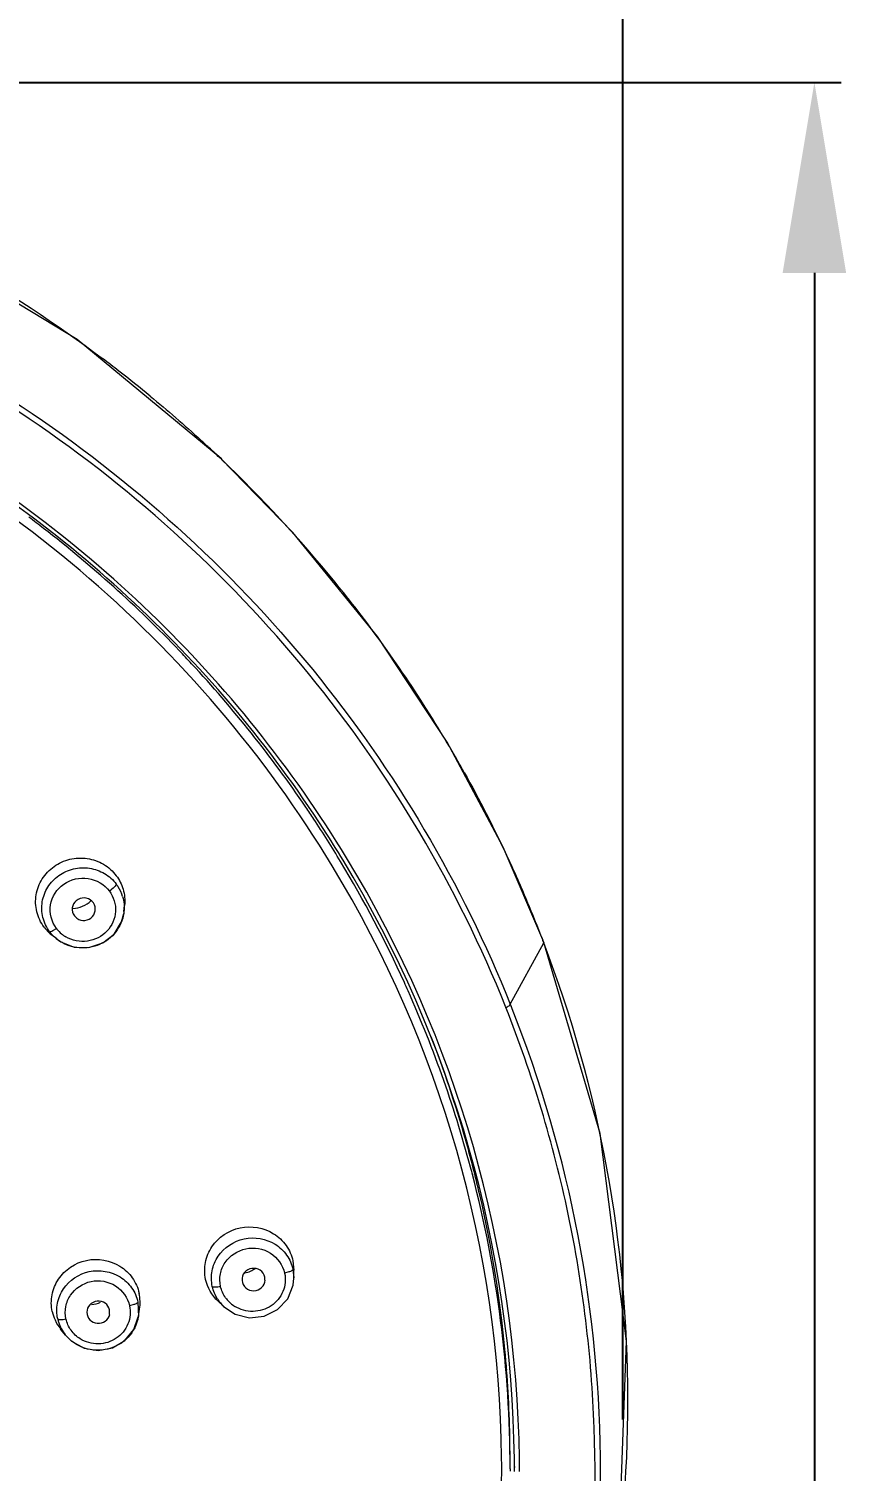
# Model space of a CAD drawing. Extents: x 8886 to 9306, y -19565 to -18971.
# Drawn here: x 9054.91 to 9076.36, y -19054.91 to -19017.06 of the extents above; entities that cross this region are included whole.
import ezdxf

# ---------------------------------------------------------------- set-up
doc = ezdxf.new("R2010")
doc.units = 0
doc.header["$MEASUREMENT"] = 0
doc.linetypes.add('HIDDEN2', pattern=[4.7625, 3.175, -1.5875])
doc.layers.get('DEFPOINTS').update_dxf_attribs({"linetype": 'CONTINUOUS'})
doc.layers.add('1', color=4, linetype='HIDDEN2', lineweight=13)
doc.layers.add('5', color=2, linetype='CONTINUOUS', lineweight=9)
doc.styles.get("Standard").update_dxf_attribs({"font": ''})
doc.styles.get('Standard').set_extended_font_data('Gulim')
doc.dimstyles.new('STANDARD$0', dxfattribs={"dimtxt": 3.5, "dimasz": 2.5, "dimexe": 0.7, "dimexo": 0.7, "dimgap": 0.5, "dimtad": 3, "dimdec": 4, "dimdsep": 46, "dimtxsty": 'Standard', "dimcen": 0, "dimclrd": 2, "dimclre": 2, "dimclrt": 4, "dimadec": 0, "dimazin": 0, "dimtp": 0.2, "dimtm": 0.1, "dimtfac": 0.5, "dimtdec": 4, "dimtmove": 1, "dimatfit": 3, "dimfxl": 1, "dimtolj": 1, "dimarcsym": 0})

# ---------------------------------------------------------------- blocks, each defined once
blk = doc.blocks.new('*D22')
at = {"layer": '5', "color": 2, "lineweight": -2, "transparency": 16777216}
for p, q in [((8999.535, -19053.123), (8999.535, -19011.678)), ((9070.495, -19053.551), (9070.495, -19011.678)), ((9004.535, -19012.378), (9065.495, -19012.378))]:
    blk.add_line(p, q, dxfattribs=at)
at = {"layer": '5', "color": 2, "transparency": 16777216}
for points in [[(9004.535, -19011.545), (9004.535, -19013.212), (8999.535, -19012.378)], [(9065.495, -19011.545), (9065.495, -19013.212), (9070.495, -19012.378)]]:
    blk.add_solid(points, dxfattribs=at)
at = {"layer": 'DEFPOINTS', "color": 0, "transparency": 16777216}
for p in [(9070.495, -19012.378), (8999.535, -19053.823), (9070.495, -19054.251)]:
    blk.add_point(p, dxfattribs=at)
at = {"layer": '5', "color": 4, "transparency": 16777216, "insert": (9033.41, -19008.014), "char_height": 5, "attachment_point": 5, "bg_fill": 3, "box_fill_scale": 1.25, "bg_fill_color": 256, "bg_fill_true_color": 13158600, "bg_fill_transparency": 0}
blk.add_mtext('\\A1;94.6', dxfattribs=at)
blk = doc.blocks.new('*D24')
at = {"layer": '5', "color": 2, "lineweight": -2, "transparency": 16777216}
for p, q in [((9035.895, -19018.46), (9076.224, -19018.46)), ((9075.524, -19023.46), (9075.524, -19186.464)), ((9048.557, -19191.464), (9076.224, -19191.464))]:
    blk.add_line(p, q, dxfattribs=at)
at = {"layer": '5', "color": 2, "transparency": 16777216}
for points in [[(9074.691, -19023.46), (9076.358, -19023.46), (9075.524, -19018.46)], [(9074.691, -19186.464), (9076.358, -19186.464), (9075.524, -19191.464)]]:
    blk.add_solid(points, dxfattribs=at)
at = {"layer": 'DEFPOINTS', "color": 0, "transparency": 16777216}
for p in [(9035.195, -19018.46), (9047.857, -19191.464), (9075.524, -19191.464)]:
    blk.add_point(p, dxfattribs=at)
at = {"layer": '5', "color": 4, "transparency": 16777216, "insert": (9070.339, -19113.535), "char_height": 5, "attachment_point": 5, "rotation": 90, "bg_fill": 3, "box_fill_scale": 1.25, "bg_fill_color": 256, "bg_fill_true_color": 13158600, "bg_fill_transparency": 0}
blk.add_mtext('\\A1;230.7', dxfattribs=at)

msp = doc.modelspace()

# ---------------------------------------------------------------- linework, layer by layer
at = {"layer": '1', "color": 7, "linetype": 'Continuous'}
for p, q in [((9059.656, -19028.079), (9059.418, -19027.85)), ((9059.838, -19028.24), (9059.656, -19028.079)), ((9059.95, -19028.331), (9059.838, -19028.24)), ((9057.403, -19040.222), (9057.397, -19040.269)), ((9057.403, -19040.222), (9057.419, -19040.061)), ((9056.1, -19040.334), (9056.167, -19040.393)), ((9055.639, -19040.941), (9055.51, -19040.839)), ((9055.538, -19040.723), (9055.63, -19040.665)), ((9055.622, -19040.927), (9055.744, -19041.015)), ((9055.639, -19040.941), (9055.622, -19040.928)), ((9068.395, -19040.967), (9068.395, -19040.977)), ((9068.421, -19041.033), (9068.395, -19040.968)), ((9067.542, -19042.656), (9068.421, -19041.042)), ((9068.421, -19041.033), (9068.421, -19041.042)), ((9067.43, -19042.743), (9067.419, -19042.717)), ((9067.542, -19042.656), (9067.561, -19042.703)), ((9066.537, -19047.079), (9066.548, -19047.121)), ((9061.731, -19049.68), (9061.619, -19049.711)), ((9061.839, -19049.391), (9061.864, -19049.637)), ((9061.839, -19049.612), (9061.862, -19049.838)), ((9061.862, -19049.839), (9061.864, -19049.636)), ((9061.104, -19049.892), (9061.102, -19049.818)), ((9061.842, -19050.029), (9061.862, -19049.839)), ((9057.77, -19050.47), (9057.78, -19050.852)), ((9060.025, -19050.591), (9059.875, -19050.451)), ((9057.022, -19050.793), (9057.027, -19050.675)), ((9057.66, -19050.538), (9057.55, -19050.568)), ((9057.78, -19050.852), (9057.812, -19050.656)), ((9055.867, -19051.336), (9055.741, -19051.18)), ((9055.867, -19051.336), (9055.86, -19051.327)), ((9055.86, -19051.327), (9056.026, -19051.495)), ((9067.537, -19054.845), (9067.537, -19054.592)), ((9067.537, -19054.845), (9067.537, -19054.908)), ((9067.649, -19054.787), (9067.648, -19054.849)), ((9067.648, -19054.849), (9067.648, -19054.917)), ((9067.651, -19054.917), (9067.651, -19054.836)), ((9067.785, -19054.917), (9067.785, -19054.844))]:
    msp.add_line(p, q, dxfattribs=at)
for points in [[(9059.967, -19028.347), (9056.177, -19025.209), (9051.37, -19022.305), (9046.153, -19020.179), (9040.657, -19018.882), (9035.021, -19018.447), (9029.385, -19018.883), (9023.891, -19020.18)], [(9068.395, -19040.967), (9067.353, -19038.536), (9065.883, -19035.777), (9064.054, -19033.005), (9061.833, -19030.271), (9059.948, -19028.333)], [(9055.744, -19041.015), (9056.097, -19041.155), (9056.481, -19041.166), (9056.845, -19041.046), (9057.143, -19040.811), (9057.339, -19040.489), (9057.397, -19040.269)], [(9068.428, -19064.996), (9069.293, -19062.412), (9070.394, -19057.002), (9070.596, -19051.5), (9069.897, -19046.043), (9068.42, -19041.033)], [(9060.018, -19050.585), (9060.317, -19050.787), (9060.696, -19050.883), (9061.086, -19050.842), (9061.436, -19050.669), (9061.7, -19050.385), (9061.842, -19050.029)], [(9056.026, -19051.495), (9056.355, -19051.678), (9056.728, -19051.738), (9057.099, -19051.669), (9057.423, -19051.479), (9057.66, -19051.192), (9057.779, -19050.855)]]:
    msp.add_lwpolyline(points, dxfattribs=at)
for centre, radius, start, end in [((9035.488, -19054.082), 35.51, 52.1618, 53.0327), ((9035.559, -19053.991), 35.395, 50.4656, 52.1624), ((9035.738, -19053.775), 35.112, 47.1232, 47.5909), ((9035.733, -19053.78), 35.12, 46.385, 47.1232), ((9035.793, -19053.72), 35.034, 39.1955, 46.387), ((9035.5, -19055.736), 32.335, 52.2557, 53.121), ((9035.574, -19055.644), 32.218, 43.7295, 52.259), ((9036.02, -19053.527), 34.736, 37.6022, 39.1868), ((9036.222, -19053.371), 34.481, 29.9897, 37.6016), ((9035.821, -19055.395), 31.866, 42.8649, 43.7132), ((9035.908, -19055.317), 31.75, 34.1815, 42.8683), ((9036.349, -19053.292), 34.332, 29.1404, 29.9814), ((9036.179, -19055.122), 31.416, 33.4747, 34.1653), ((9036.191, -19055.115), 31.403, 31.0759, 33.4747), ((9036.18, -19055.207), 31.533, 31.1906, 32.9278), ((9036.658, -19054.927), 30.66, 0.6843, 31.2451), ((9036.311, -19055.044), 31.263, 24.4855, 31.0789), ((9036.687, -19054.946), 30.964, 0.6686, 31.264), ((9036.681, -19054.995), 31.104, 0.7469, 31.3433), ((9056.375, -19040.121), 1.033, 32.2819, 36.7972), ((9056.369, -19040.125), 1.04, 16.483, 32.2846), ((9056.216, -19039.947), 1.137, 216.8529, 226.238), ((9056.233, -19039.931), 1.16, 226.2152, 231.4498), ((9056.278, -19040.128), 1.034, 216.813, 220.3258), ((9056.291, -19040.118), 1.05, 220.3222, 222.6795), ((9056.304, -19040.106), 1.068, 222.6917, 230.3216), ((9056.275, -19040.183), 0.806, 216.803, 218.6164), ((9056.304, -19040.105), 1.068, 231.4789, 236.7471), ((9056.301, -19040.16), 0.841, 218.6808, 230.0078), ((9056.314, -19040.147), 0.859, 229.9709, 239.5354), ((9048.762, -19048.746), 21.114, 21.399, 21.589), ((9037.021, -19053.029), 33.61, 339.1417, 20.8929), ((9036.524, -19054.942), 31.027, 24.0471, 24.4767), ((9036.555, -19054.928), 30.993, 14.6697, 24.0464), ((9036.967, -19054.923), 32.944, 338.1958, 21.7724), ((9036.598, -19054.661), 30.948, 15.87, 21.1554), ((9036.768, -19054.61), 30.77, 13.0587, 15.8658), ((9036.824, -19054.85), 30.713, 0.0099, 14.5758), ((9036.78, -19054.606), 30.758, 5.2424, 13.0571), ((9056.724, -19050.477), 1.102, 350.6844, 12.3048), ((9060.742, -19049.826), 1.049, 212.7726, 226.3536), ((9060.749, -19049.873), 0.834, 215.6292, 224.204), ((9060.763, -19049.859), 0.853, 224.2223, 238.0854), ((9056.603, -19050.483), 1.108, 192.4061, 204.375), ((9056.613, -19050.479), 1.118, 204.3485, 218.8309), ((9056.647, -19050.696), 1.008, 192.3558, 197.1243), ((9056.672, -19050.688), 1.034, 197.1424, 218.2283), ((9036.936, -19054.588), 30.601, 4.3748, 5.2343), ((9036.87, -19054.592), 30.666, 0.0014, 4.3733), ((9037.015, -19054.918), 30.637, 0.152, 0.6228), ((9036.867, -19054.592), 30.783, 359.6359, 359.9986), ((9036.876, -19054.967), 30.909, 0.2281, 0.6989)]:
    msp.add_arc(centre, radius, start, end, dxfattribs=at)
for centre, major_axis, ratio, start_param, end_param in [((9056.346, -19040.16), (-0.303, -0.022), 0.969092, 0.860643, 6.840577), ((9056.041, -19039.445), (-0.713, -0.051), 0.969092, 1.531561, 2.26518), ((9060.804, -19049.879), (-0.304, -0.009), 0.966616, 3.323064, 9.351821), ((9060.434, -19049.025), (-0.716, -0.02), 0.966616, -4.539028, -4.114923), ((9056.731, -19050.737), (-0.302, -0.004), 0.969115, 3.338791, 9.215509), ((9056.492, -19049.838), (-0.719, -0.009), 0.969115, 1.636769, 1.985014)]:
    msp.add_ellipse(centre, major_axis=major_axis, ratio=ratio, start_param=start_param, end_param=end_param, dxfattribs=at)
for points, knots in [([(9021.755, -19020.95), (9024.621, -19019.833), (9030.671, -19018.323), (9039.999, -19018.404), (9048.995, -19020.805), (9054.399, -19023.871), (9056.842, -19025.71)], [0, 0, 0, 0, 0.250277, 0.500977, 0.751157, 1, 1, 1, 1]), ([(9035.026, -19021.056), (9038.5, -19021.056), (9045.473, -19022.073), (9054.987, -19026.528), (9062.738, -19033.514), (9066.279, -19039.499), (9067.543, -19042.656)], [0, 0, 0, 0, 0.252456, 0.503695, 0.752912, 1, 1, 1, 1]), ([(9067.419, -19042.717), (9066.158, -19039.575), (9062.627, -19033.618), (9054.904, -19026.666), (9045.429, -19022.234), (9038.485, -19021.222), (9035.026, -19021.222)], [0, 0, 0, 0, 0.247088, 0.496309, 0.747551, 1, 1, 1, 1]), ([(9062.87, -19039.024), (9061.112, -19036.116), (9056.585, -19030.823), (9050.618, -19027.244), (9047.438, -19025.958)], [0, 0, 0, 0, 0.497681, 1, 1, 1, 1]), ([(9062.648, -19038.066), (9061.245, -19035.9), (9057.881, -19031.884), (9053.653, -19028.796), (9051.388, -19027.522)], [0, 0, 0, 0, 0.498202, 1, 1, 1, 1]), ([(9063.246, -19038.816), (9061.821, -19036.468), (9058.327, -19032.112), (9053.84, -19028.792), (9051.427, -19027.437)], [0, 0, 0, 0, 0.498119, 1, 1, 1, 1]), ([(9066.336, -19036.574), (9066.731, -19037.283), (9067.285, -19038.368), (9067.947, -19039.848), (9068.247, -19040.601), (9068.395, -19040.977)], [0, 0, 0, 0, 0.500454, 0.750402, 1, 1, 1, 1]), ([(9055.306, -19040.629), (9055.217, -19040.51), (9055.085, -19040.234), (9055.069, -19039.776), (9055.233, -19039.347), (9055.552, -19039.013), (9055.976, -19038.821), (9056.442, -19038.801), (9056.88, -19038.954), (9057.112, -19039.161), (9057.202, -19039.281)], [0, 0, 0, 0, 0.123766, 0.247064, 0.370927, 0.496001, 0.622248, 0.748935, 0.87506, 1, 1, 1, 1]), ([(9055.451, -19040.748), (9055.369, -19040.638), (9055.247, -19040.382), (9055.231, -19039.96), (9055.383, -19039.563), (9055.677, -19039.254), (9056.069, -19039.077), (9056.5, -19039.058), (9056.905, -19039.2), (9057.119, -19039.391), (9057.202, -19039.502)], [0, 0, 0, 0, 0.123751, 0.24705, 0.370943, 0.496066, 0.622332, 0.748998, 0.875086, 1, 1, 1, 1]), ([(9055.63, -19040.665), (9055.502, -19040.495), (9055.383, -19040.026), (9055.776, -19039.428), (9056.47, -19039.263), (9056.89, -19039.511), (9057.02, -19039.685)], [0, 0, 0, 0, 0.246637, 0.495007, 0.748327, 1, 1, 1, 1]), ([(9057.02, -19039.685), (9057.132, -19039.834), (9057.254, -19040.229), (9057, -19040.788), (9056.453, -19041.065), (9056.044, -19040.984), (9055.878, -19040.887)], [0, 0, 0, 0, 0.246917, 0.494387, 0.746583, 1, 1, 1, 1]), ([(9057.202, -19039.502), (9057.202, -19039.513), (9057.183, -19039.541), (9057.127, -19039.604), (9057.066, -19039.652), (9057.02, -19039.685)], [0, 0, 0, 0, 0.128197, 0.358499, 1, 1, 1, 1]), ([(9057.397, -19040.269), (9057.371, -19040.443), (9057.223, -19040.787), (9056.78, -19041.127), (9056.227, -19041.219), (9055.869, -19041.097), (9055.719, -19040.999)], [0, 0, 0, 0, 0.246831, 0.496879, 0.748959, 1, 1, 1, 1]), ([(9055.451, -19040.748), (9055.459, -19040.754), (9055.495, -19040.744), (9055.519, -19040.733), (9055.538, -19040.723)], [0, 0, 0, 0, 0.328744, 1, 1, 1, 1]), ([(9068.238, -19064.925), (9068.808, -19063.129), (9069.633, -19059.431), (9069.904, -19053.763), (9069.222, -19048.126), (9068.124, -19044.496), (9067.426, -19042.743)], [0, 0, 0, 0, 0.25002, 0.499743, 0.749616, 1, 1, 1, 1]), ([(9067.43, -19042.743), (9067.458, -19042.729), (9067.496, -19042.705), (9067.54, -19042.672), (9067.543, -19042.656)], [0, 0, 0, 0, 0.647746, 1, 1, 1, 1]), ([(9059.546, -19049.874), (9059.515, -19049.73), (9059.511, -19049.423), (9059.742, -19048.862), (9060.426, -19048.401), (9061.237, -19048.548), (9061.681, -19048.965), (9061.807, -19049.246), (9061.839, -19049.391)], [0, 0, 0, 0, 0.12438, 0.249433, 0.498702, 0.749313, 0.875252, 1, 1, 1, 1]), ([(9059.721, -19050.059), (9059.692, -19049.925), (9059.689, -19049.642), (9059.902, -19049.124), (9060.534, -19048.698), (9061.283, -19048.833), (9061.693, -19049.218), (9061.809, -19049.478), (9061.839, -19049.612)], [0, 0, 0, 0, 0.124371, 0.249431, 0.498778, 0.749373, 0.875274, 1, 1, 1, 1]), ([(9055.521, -19050.721), (9055.489, -19050.577), (9055.486, -19050.272), (9055.715, -19049.713), (9056.396, -19049.254), (9057.203, -19049.401), (9057.645, -19049.817), (9057.77, -19050.097), (9057.801, -19050.242)], [0, 0, 0, 0, 0.124361, 0.249365, 0.498583, 0.749246, 0.875228, 1, 1, 1, 1]), ([(9059.937, -19050.058), (9059.914, -19049.952), (9059.912, -19049.728), (9060.081, -19049.317), (9060.585, -19048.985), (9061.288, -19049.106), (9061.573, -19049.502), (9061.619, -19049.711)], [0, 0, 0, 0, 0.124906, 0.250325, 0.500418, 0.752607, 1, 1, 1, 1]), ([(9055.663, -19050.912), (9055.634, -19050.779), (9055.63, -19050.497), (9055.842, -19049.981), (9056.471, -19049.557), (9057.217, -19049.694), (9057.625, -19050.078), (9057.741, -19050.337), (9057.77, -19050.47)], [0, 0, 0, 0, 0.124352, 0.249331, 0.498478, 0.749177, 0.875203, 1, 1, 1, 1]), ([(9061.619, -19049.711), (9061.653, -19049.868), (9061.622, -19050.215), (9061.289, -19050.611), (9060.792, -19050.764), (9060.452, -19050.671), (9060.312, -19050.583)], [0, 0, 0, 0, 0.245948, 0.494666, 0.747276, 1, 1, 1, 1]), ([(9061.839, -19049.612), (9061.839, -19049.626), (9061.794, -19049.656), (9061.759, -19049.671), (9061.731, -19049.68)], [0, 0, 0, 0, 0.334269, 1, 1, 1, 1]), ([(9055.88, -19050.912), (9055.857, -19050.807), (9055.855, -19050.584), (9056.022, -19050.175), (9056.523, -19049.844), (9057.222, -19049.965), (9057.504, -19050.359), (9057.55, -19050.568)], [0, 0, 0, 0, 0.124916, 0.250339, 0.500403, 0.752566, 1, 1, 1, 1]), ([(9059.721, -19050.059), (9059.728, -19050.066), (9059.755, -19050.073), (9059.827, -19050.077), (9059.891, -19050.067), (9059.937, -19050.058)], [0, 0, 0, 0, 0.133593, 0.35791, 1, 1, 1, 1]), ([(9057.77, -19050.47), (9057.768, -19050.485), (9057.724, -19050.512), (9057.687, -19050.528), (9057.66, -19050.538)], [0, 0, 0, 0, 0.343348, 1, 1, 1, 1]), ([(9057.55, -19050.568), (9057.584, -19050.724), (9057.554, -19051.068), (9057.224, -19051.463), (9056.731, -19051.616), (9056.393, -19051.523), (9056.254, -19051.436)], [0, 0, 0, 0, 0.245975, 0.494672, 0.747271, 1, 1, 1, 1]), ([(9055.663, -19050.912), (9055.668, -19050.919), (9055.696, -19050.927), (9055.768, -19050.931), (9055.833, -19050.922), (9055.88, -19050.912)], [0, 0, 0, 0, 0.12792, 0.350226, 1, 1, 1, 1]), ([(9057.779, -19050.855), (9057.746, -19051.053), (9057.552, -19051.44), (9056.995, -19051.76), (9056.352, -19051.74), (9055.994, -19051.494), (9055.867, -19051.336)], [0, 0, 0, 0, 0.246967, 0.497879, 0.750297, 1, 1, 1, 1]), ([(9035.025, -19086.249), (9037.149, -19086.249), (9041.403, -19085.84), (9047.532, -19084.023), (9053.178, -19081.074), (9058.119, -19077.104), (9062.162, -19072.267), (9065.149, -19066.75), (9066.961, -19060.771), (9067.338, -19056.623), (9067.315, -19054.561)], [0, 0, 0, 0, 0.126827, 0.253368, 0.379403, 0.504766, 0.629402, 0.753365, 0.876817, 1, 1, 1, 1])]:
    msp.add_open_spline(points, degree=3, knots=knots, dxfattribs=at)
for points in [[(9058.09, -19026.693), (9058.543, -19027.066), (9058.988, -19027.451), (9059.419, -19027.85)], [(9057.202, -19039.281), (9057.281, -19039.387), (9057.342, -19039.508), (9057.379, -19039.634)], [(9057.366, -19039.83), (9057.404, -19039.956), (9057.416, -19040.092), (9057.403, -19040.222)], [(9057.379, -19039.634), (9057.42, -19039.771), (9057.434, -19039.918), (9057.419, -19040.061)], [(9059.875, -19050.451), (9059.714, -19050.299), (9059.594, -19050.09), (9059.546, -19049.874)], [(9059.86, -19050.394), (9059.795, -19050.292), (9059.747, -19050.177), (9059.721, -19050.059)], [(9060.071, -19050.358), (9060.008, -19050.269), (9059.961, -19050.165), (9059.937, -19050.058)], [(9056.014, -19051.212), (9055.95, -19051.123), (9055.904, -19051.019), (9055.88, -19050.912)], [(9056.254, -19051.436), (9056.161, -19051.378), (9056.078, -19051.301), (9056.014, -19051.212)]]:
    msp.add_open_spline(points, degree=3, dxfattribs=at)

# ---------------------------------------------------------------- next in the draw order: dimensions: what is measured, and where the dimension line sits
at = {"layer": '5'}
dim = msp.add_linear_dim(base=(9070.495, -19012.378), p1=(8999.535, -19053.823), p2=(9070.495, -19054.251), dimstyle='STANDARD$0', override={"dimtxt": 5, "dimasz": 5, "dimdec": 1, "dimlfac": 1.333333, "dimzin": 9, "dimtdec": 1, "dimfxl": 1.25, "dimtfill": 1}, dxfattribs=at)
dim.commit()
dim.dimension.update_dxf_attribs({"geometry": '*D22', "text_midpoint": (9033.41, -19011.081), "dimtype": 160})

# ---------------------------------------------------------------- next in the draw order: dimensions: what is measured, and where the dimension line sits
dim = msp.add_linear_dim(base=(9075.524, -19191.464), p1=(9035.195, -19018.46), p2=(9047.857, -19191.464), angle=90, dimstyle='STANDARD$0', override={"dimtxt": 5, "dimasz": 5, "dimdec": 1, "dimlfac": 1.333333, "dimzin": 9, "dimtdec": 1, "dimfxl": 1.25, "dimtfill": 1}, dxfattribs=at)
dim.commit()
dim.dimension.update_dxf_attribs({"geometry": '*D24', "text_midpoint": (9073.406, -19113.535), "dimtype": 160})

doc.saveas('drawing.dxf')
